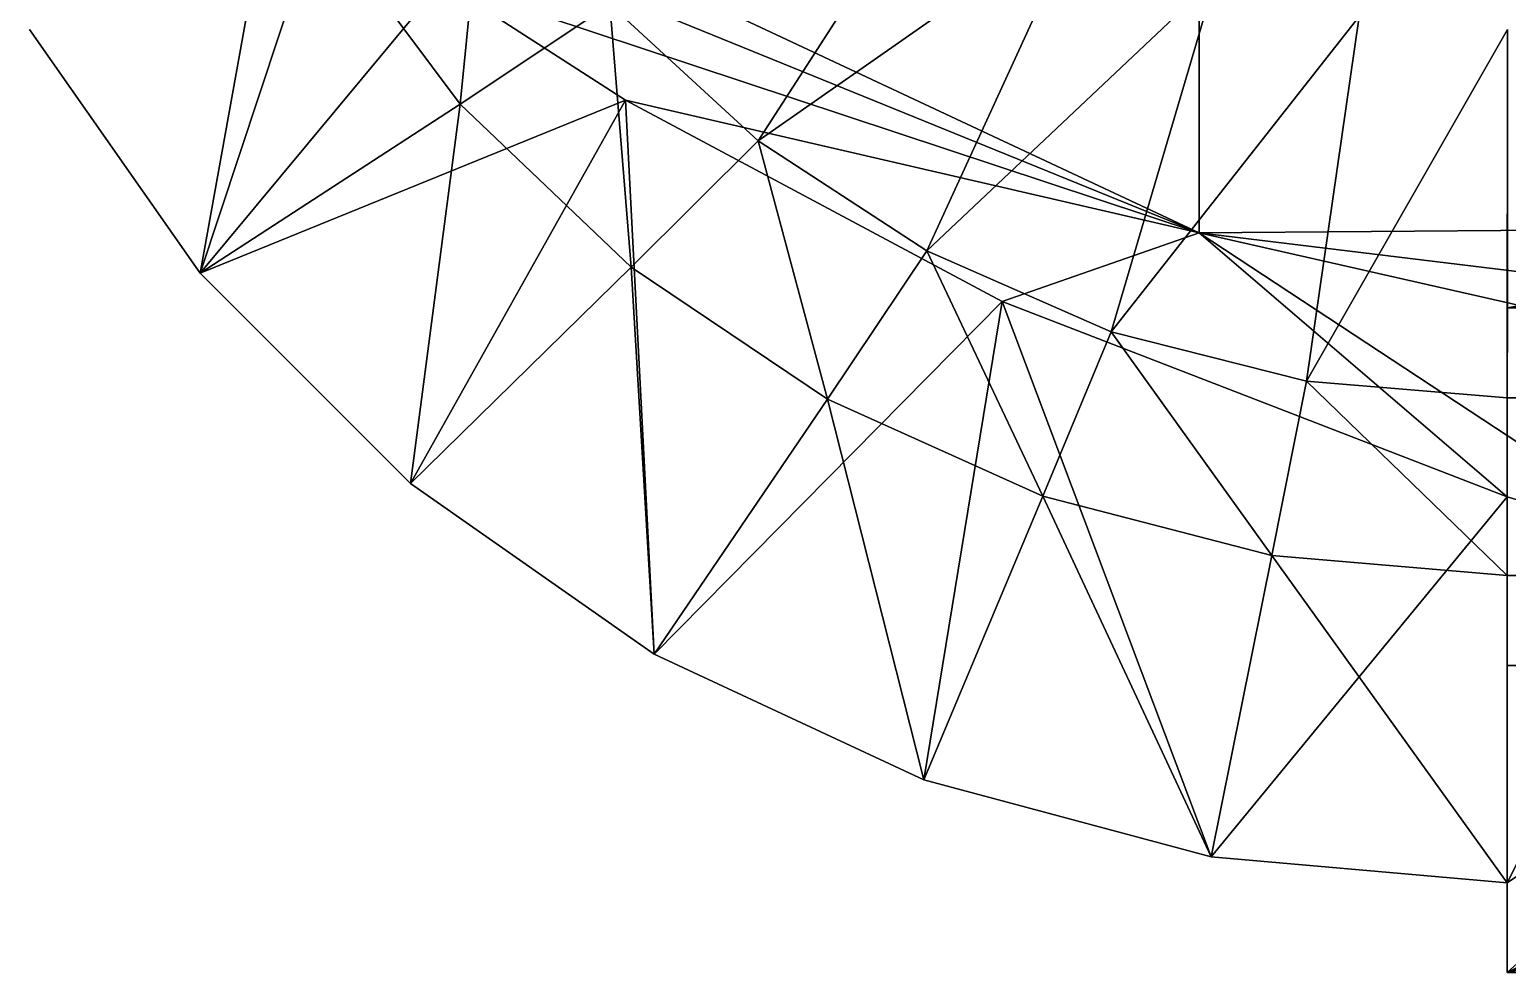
# Model space of a CAD drawing. Header units: inches. Extents: x 0 to 46333, y 12439 to 30520.
# Drawn here: x 12031.04 to 12064.02, y 16218.36 to 16239.43 of the extents above; entities that cross this region are included whole.
import ezdxf

# ---------------------------------------------------------------- set-up
doc = ezdxf.new("R2010")
doc.units = ezdxf.units.IN
doc.header["$MEASUREMENT"] = 0
doc.layers.add('DLX_FL1_LUM', color=7, linetype='Continuous', true_color=0xffd400)

msp = doc.modelspace()

# ---------------------------------------------------------------- linework, layer by layer
at = {"layer": 'DLX_FL1_LUM'}
for points in [[(12033.429, 16246.011, 0), (12057.14, 16234.897, 0)], [(12057.14, 16234.897, 0), (12033.429, 16246.011, 0)], [(12051.78, 16243.89, 0), (12047.295, 16236.947, 0)], [(12047.295, 16236.947, 0), (12051.78, 16243.89, 0)], [(12041.217, 16243.534, 0), (12040.645, 16237.766, 0)], [(12040.645, 16237.766, 0), (12041.217, 16243.534, 0)], [(12036.517, 16243.286, 0), (12034.843, 16233.996, 0)], [(12034.843, 16233.996, 0), (12036.517, 16243.286, 0)], [(12057.14, 16234.897, 0), (12036.517, 16243.286, 0)], [(12036.517, 16243.286, 0), (12057.14, 16234.897, 0)], [(12037.492, 16241.997, 0), (12034.843, 16233.996, 0)], [(12034.843, 16233.996, 0), (12037.492, 16241.997, 0)], [(12037.492, 16241.997, 0), (12040.645, 16237.766, 0)], [(12040.645, 16237.766, 0), (12037.492, 16241.997, 0)], [(12054.499, 16241.986, 0), (12047.295, 16236.947, 0)], [(12047.295, 16236.947, 0), (12054.499, 16241.986, 0)], [(12054.499, 16241.986, 0), (12051.061, 16234.491, 0)], [(12051.061, 16234.491, 0), (12054.499, 16241.986, 0)], [(12057.141, 16241.436, 0), (12057.14, 16234.897, 0)], [(12057.14, 16234.897, 0), (12057.141, 16241.436, 0)], [(12040.246, 16240.499, 0), (12034.843, 16233.996, 0)], [(12034.843, 16233.996, 0), (12040.246, 16240.499, 0)], [(12040.246, 16240.499, 0), (12044.336, 16237.854, 0)], [(12044.336, 16237.854, 0), (12040.246, 16240.499, 0)], [(12040.246, 16240.499, 0), (12057.14, 16234.897, 0)], [(12057.14, 16234.897, 0), (12040.246, 16240.499, 0)], [(12057.508, 16240.583, 0), (12051.061, 16234.491, 0)], [(12051.061, 16234.491, 0), (12057.508, 16240.583, 0)], [(12057.508, 16240.583, 0), (12055.18, 16232.687, 0)], [(12055.18, 16232.687, 0), (12057.508, 16240.583, 0)], [(12040.645, 16237.766, 0), (12043.984, 16239.989, 0)], [(12043.984, 16239.989, 0), (12040.645, 16237.766, 0)], [(12047.295, 16236.947, 0), (12043.984, 16239.989, 0)], [(12043.984, 16239.989, 0), (12044.465, 16234.126, 0)], [(12044.465, 16234.126, 0), (12043.984, 16239.989, 0)], [(12043.984, 16239.989, 0), (12047.295, 16236.947, 0)], [(12031.035, 16239.435, 0), (12034.843, 16233.996, 0)], [(12034.843, 16233.996, 0), (12031.035, 16239.435, 0)], [(12060.714, 16239.723, 0), (12055.18, 16232.687, 0)], [(12055.18, 16232.687, 0), (12060.714, 16239.723, 0)], [(12060.714, 16239.723, 0), (12059.539, 16231.585, 0)], [(12059.539, 16231.585, 0), (12060.714, 16239.723, 0)], [(12064.021, 16239.434, 0), (12059.539, 16231.585, 0)], [(12059.539, 16231.585, 0), (12064.021, 16239.434, 0)], [(12064.02, 16231.214, 0), (12064.021, 16239.434, 0)], [(12064.021, 16239.434, 0), (12064.02, 16231.214, 0)], [(12064.021, 16239.434, 0), (12064.021, 16233.218, 0)], [(12064.021, 16233.218, 0), (12064.021, 16239.434, 0)], [(12097.098, 16239.433, 0), (12064.021, 16233.218, 0)], [(12064.021, 16233.218, 0), (12097.098, 16239.433, 0)], [(12034.843, 16233.996, 0), (12044.336, 16237.854, 0)], [(12044.336, 16237.854, 0), (12034.843, 16233.996, 0)], [(12040.645, 16237.766, 0), (12034.843, 16233.996, 0)], [(12034.843, 16233.996, 0), (12040.645, 16237.766, 0)], [(12039.538, 16229.301, 0), (12044.336, 16237.854, 0)], [(12044.336, 16237.854, 0), (12039.538, 16229.301, 0)], [(12040.645, 16237.766, 0), (12039.538, 16229.301, 0)], [(12039.538, 16229.301, 0), (12040.645, 16237.766, 0)], [(12040.645, 16237.766, 0), (12044.465, 16234.126, 0)], [(12044.465, 16234.126, 0), (12040.645, 16237.766, 0)], [(12044.336, 16237.854, 0), (12044.976, 16225.493, 0)], [(12044.976, 16225.493, 0), (12044.336, 16237.854, 0)], [(12044.336, 16237.854, 0), (12052.745, 16233.366, 0)], [(12052.745, 16233.366, 0), (12044.336, 16237.854, 0)], [(12044.336, 16237.854, 0), (12057.14, 16234.897, 0)], [(12057.14, 16234.897, 0), (12044.336, 16237.854, 0)], [(12064.021, 16233.218, 0), (12136.188, 16237.374, 0)], [(12136.188, 16237.374, 0), (12064.021, 16233.218, 0)], [(12064.021, 16233.218, 0), (12541.13, 16237.358, 0)], [(12541.13, 16237.358, 0), (12064.021, 16233.218, 0)], [(12044.465, 16234.126, 0), (12047.295, 16236.947, 0)], [(12047.295, 16236.947, 0), (12044.465, 16234.126, 0)], [(12051.061, 16234.491, 0), (12047.295, 16236.947, 0)], [(12047.295, 16236.947, 0), (12048.843, 16231.182, 0)], [(12048.843, 16231.182, 0), (12047.295, 16236.947, 0)], [(12047.295, 16236.947, 0), (12051.061, 16234.491, 0)], [(12057.14, 16234.897, 0), (12091.761, 16235.163, 0)], [(12091.761, 16235.163, 0), (12057.14, 16234.897, 0)], [(12052.745, 16233.366, 0), (12057.14, 16234.897, 0)], [(12057.14, 16234.897, 0), (12052.745, 16233.366, 0)], [(12057.14, 16234.897, 0), (12091.761, 16230.686, 0)], [(12091.761, 16227.049, 0), (12057.14, 16234.897, 0)], [(12057.14, 16234.897, 0), (12091.761, 16227.049, 0)], [(12067.782, 16227.897, 0), (12057.14, 16234.897, 0)], [(12057.14, 16234.897, 0), (12067.782, 16227.897, 0)], [(12064.02, 16229.005, 0), (12057.14, 16234.897, 0)], [(12057.14, 16234.897, 0), (12064.02, 16229.005, 0)], [(12091.761, 16230.686, 0), (12057.14, 16234.897, 0)], [(12048.843, 16231.182, 0), (12051.061, 16234.491, 0)], [(12051.061, 16234.491, 0), (12048.843, 16231.182, 0)], [(12055.18, 16232.687, 0), (12051.061, 16234.491, 0)], [(12051.061, 16234.491, 0), (12053.655, 16229.016, 0)], [(12053.655, 16229.016, 0), (12051.061, 16234.491, 0)], [(12051.061, 16234.491, 0), (12055.18, 16232.687, 0)], [(12034.843, 16233.996, 0), (12039.538, 16229.301, 0)], [(12039.538, 16229.301, 0), (12034.843, 16233.996, 0)], [(12044.465, 16234.126, 0), (12039.538, 16229.301, 0)], [(12039.538, 16229.301, 0), (12044.465, 16234.126, 0)], [(12044.465, 16234.126, 0), (12048.843, 16231.182, 0)], [(12044.465, 16234.126, 0), (12044.976, 16225.493, 0)], [(12048.843, 16231.182, 0), (12044.465, 16234.126, 0)], [(12044.976, 16225.493, 0), (12044.465, 16234.126, 0)], [(12044.976, 16225.493, 0), (12052.745, 16233.366, 0)], [(12052.745, 16233.366, 0), (12044.976, 16225.493, 0)], [(12052.745, 16233.366, 0), (12050.993, 16222.687, 0)], [(12050.993, 16222.687, 0), (12052.745, 16233.366, 0)], [(12052.745, 16233.366, 0), (12057.406, 16220.969, 0)], [(12052.745, 16233.366, 0), (12064.02, 16229.005, 0)], [(12057.406, 16220.969, 0), (12052.745, 16233.366, 0)], [(12064.02, 16229.005, 0), (12052.745, 16233.366, 0)], [(12064.021, 16233.218, 0), (12064.02, 16231.214, 0)], [(12064.02, 16231.214, 0), (12064.021, 16233.218, 0)], [(12064.021, 16233.218, 0), (12643.367, 16233.196, 0)], [(12643.367, 16233.196, 0), (12064.021, 16233.218, 0)], [(12064.021, 16233.218, 0), (12643.367, 16231.192, 0)], [(12643.367, 16231.192, 0), (12064.021, 16233.218, 0)], [(12053.655, 16229.016, 0), (12055.18, 16232.687, 0)], [(12055.18, 16232.687, 0), (12053.655, 16229.016, 0)], [(12059.539, 16231.585, 0), (12055.18, 16232.687, 0)], [(12055.18, 16232.687, 0), (12058.763, 16227.692, 0)], [(12058.763, 16227.692, 0), (12055.18, 16232.687, 0)], [(12055.18, 16232.687, 0), (12059.539, 16231.585, 0)], [(12058.763, 16227.692, 0), (12059.539, 16231.585, 0)], [(12059.539, 16231.585, 0), (12058.763, 16227.692, 0)], [(12064.02, 16231.214, 0), (12059.539, 16231.585, 0)], [(12059.539, 16231.585, 0), (12064.02, 16227.246, 0)], [(12064.02, 16227.246, 0), (12059.539, 16231.585, 0)], [(12059.539, 16231.585, 0), (12064.02, 16231.214, 0)], [(12048.843, 16231.182, 0), (12044.976, 16225.493, 0)], [(12044.976, 16225.493, 0), (12048.843, 16231.182, 0)], [(12048.843, 16231.182, 0), (12053.655, 16229.016, 0)], [(12048.843, 16231.182, 0), (12050.993, 16222.687, 0)], [(12053.655, 16229.016, 0), (12048.843, 16231.182, 0)], [(12050.993, 16222.687, 0), (12048.843, 16231.182, 0)], [(12643.367, 16231.192, 0), (12064.02, 16231.214, 0)], [(12064.02, 16231.214, 0), (12643.367, 16227.225, 0)], [(12064.02, 16231.214, 0), (12643.367, 16231.192, 0)], [(12643.367, 16227.225, 0), (12064.02, 16231.214, 0)], [(12064.02, 16231.214, 0), (12064.02, 16227.246, 0)], [(12064.02, 16227.246, 0), (12064.02, 16231.214, 0)], [(12039.538, 16229.301, 0), (12044.976, 16225.493, 0)], [(12044.976, 16225.493, 0), (12039.538, 16229.301, 0)], [(12053.655, 16229.016, 0), (12050.993, 16222.687, 0)], [(12050.993, 16222.687, 0), (12053.655, 16229.016, 0)], [(12053.655, 16229.016, 0), (12058.763, 16227.692, 0)], [(12053.655, 16229.016, 0), (12057.406, 16220.969, 0)], [(12058.763, 16227.692, 0), (12053.655, 16229.016, 0)], [(12057.406, 16220.969, 0), (12053.655, 16229.016, 0)], [(12057.406, 16220.969, 0), (12064.02, 16229.005, 0)], [(12064.02, 16229.005, 0), (12057.406, 16220.969, 0)], [(12064.02, 16229.005, 0), (12064.02, 16220.389, 0)], [(12064.02, 16220.389, 0), (12064.02, 16229.005, 0)], [(12064.02, 16229.005, 0), (12067.782, 16227.897, 0)], [(12067.782, 16227.897, 0), (12064.02, 16229.005, 0)], [(12067.782, 16227.897, 0), (12064.02, 16220.389, 0)], [(12064.02, 16220.389, 0), (12067.782, 16227.897, 0)], [(12058.763, 16227.692, 0), (12057.406, 16220.969, 0)], [(12057.406, 16220.969, 0), (12058.763, 16227.692, 0)], [(12058.763, 16227.692, 0), (12064.02, 16227.246, 0)], [(12058.763, 16227.692, 0), (12064.02, 16220.389, 0)], [(12064.02, 16227.246, 0), (12058.763, 16227.692, 0)], [(12064.02, 16220.389, 0), (12058.763, 16227.692, 0)], [(12064.02, 16225.241, 0), (12064.02, 16227.246, 0)], [(12064.02, 16227.246, 0), (12064.02, 16220.389, 0)], [(12064.02, 16227.246, 0), (12643.367, 16227.225, 0)], [(12643.367, 16227.225, 0), (12064.02, 16227.246, 0)], [(12064.02, 16227.246, 0), (12064.02, 16225.241, 0)], [(12064.02, 16220.389, 0), (12064.02, 16227.246, 0)], [(12064.02, 16225.241, 0), (12643.367, 16227.225, 0)], [(12643.367, 16227.225, 0), (12064.02, 16225.241, 0)], [(12073.151, 16226.589, 0), (12064.02, 16218.385, 0)], [(12064.02, 16220.389, 0), (12073.151, 16226.589, 0)], [(12073.151, 16226.589, 0), (12064.02, 16220.389, 0)], [(12064.02, 16218.385, 0), (12073.151, 16226.589, 0)], [(12078.585, 16225.577, 0), (12064.02, 16218.385, 0)], [(12064.02, 16218.385, 0), (12078.585, 16225.577, 0)], [(12044.976, 16225.493, 0), (12050.993, 16222.687, 0)], [(12050.993, 16222.687, 0), (12044.976, 16225.493, 0)], [(12064.02, 16218.385, 0), (12064.02, 16225.241, 0)], [(12064.02, 16225.241, 0), (12064.02, 16220.389, 0)], [(12064.02, 16220.389, 0), (12064.02, 16225.241, 0)], [(12064.02, 16225.241, 0), (12643.367, 16218.364, 0)], [(12643.367, 16225.219, 0), (12064.02, 16225.241, 0)], [(12643.367, 16218.364, 0), (12064.02, 16225.241, 0)], [(12064.02, 16225.241, 0), (12064.02, 16218.385, 0)], [(12064.02, 16225.241, 0), (12643.367, 16225.219, 0)], [(12084.013, 16224.869, 0), (12064.02, 16218.385, 0)], [(12064.02, 16218.385, 0), (12084.013, 16224.869, 0)], [(12089.36, 16224.457, 0), (12064.02, 16218.385, 0)], [(12064.02, 16218.385, 0), (12089.36, 16224.457, 0)], [(12064.02, 16218.385, 0), (12091.761, 16224.363, 0)], [(12091.761, 16224.363, 0), (12064.02, 16218.385, 0)], [(12050.993, 16222.687, 0), (12057.406, 16220.969, 0)], [(12057.406, 16220.969, 0), (12050.993, 16222.687, 0)], [(12057.406, 16220.969, 0), (12064.02, 16220.389, 0)], [(12064.02, 16220.389, 0), (12057.406, 16220.969, 0)], [(12064.02, 16220.389, 0), (12064.02, 16218.385, 0)], [(12064.02, 16218.385, 0), (12064.02, 16220.389, 0)], [(12064.02, 16218.385, 0), (12643.367, 16218.364, 0)], [(12643.367, 16218.364, 0), (12064.02, 16218.385, 0)]]:
    msp.add_polyline3d(points, dxfattribs=at)

doc.saveas('drawing.dxf')
